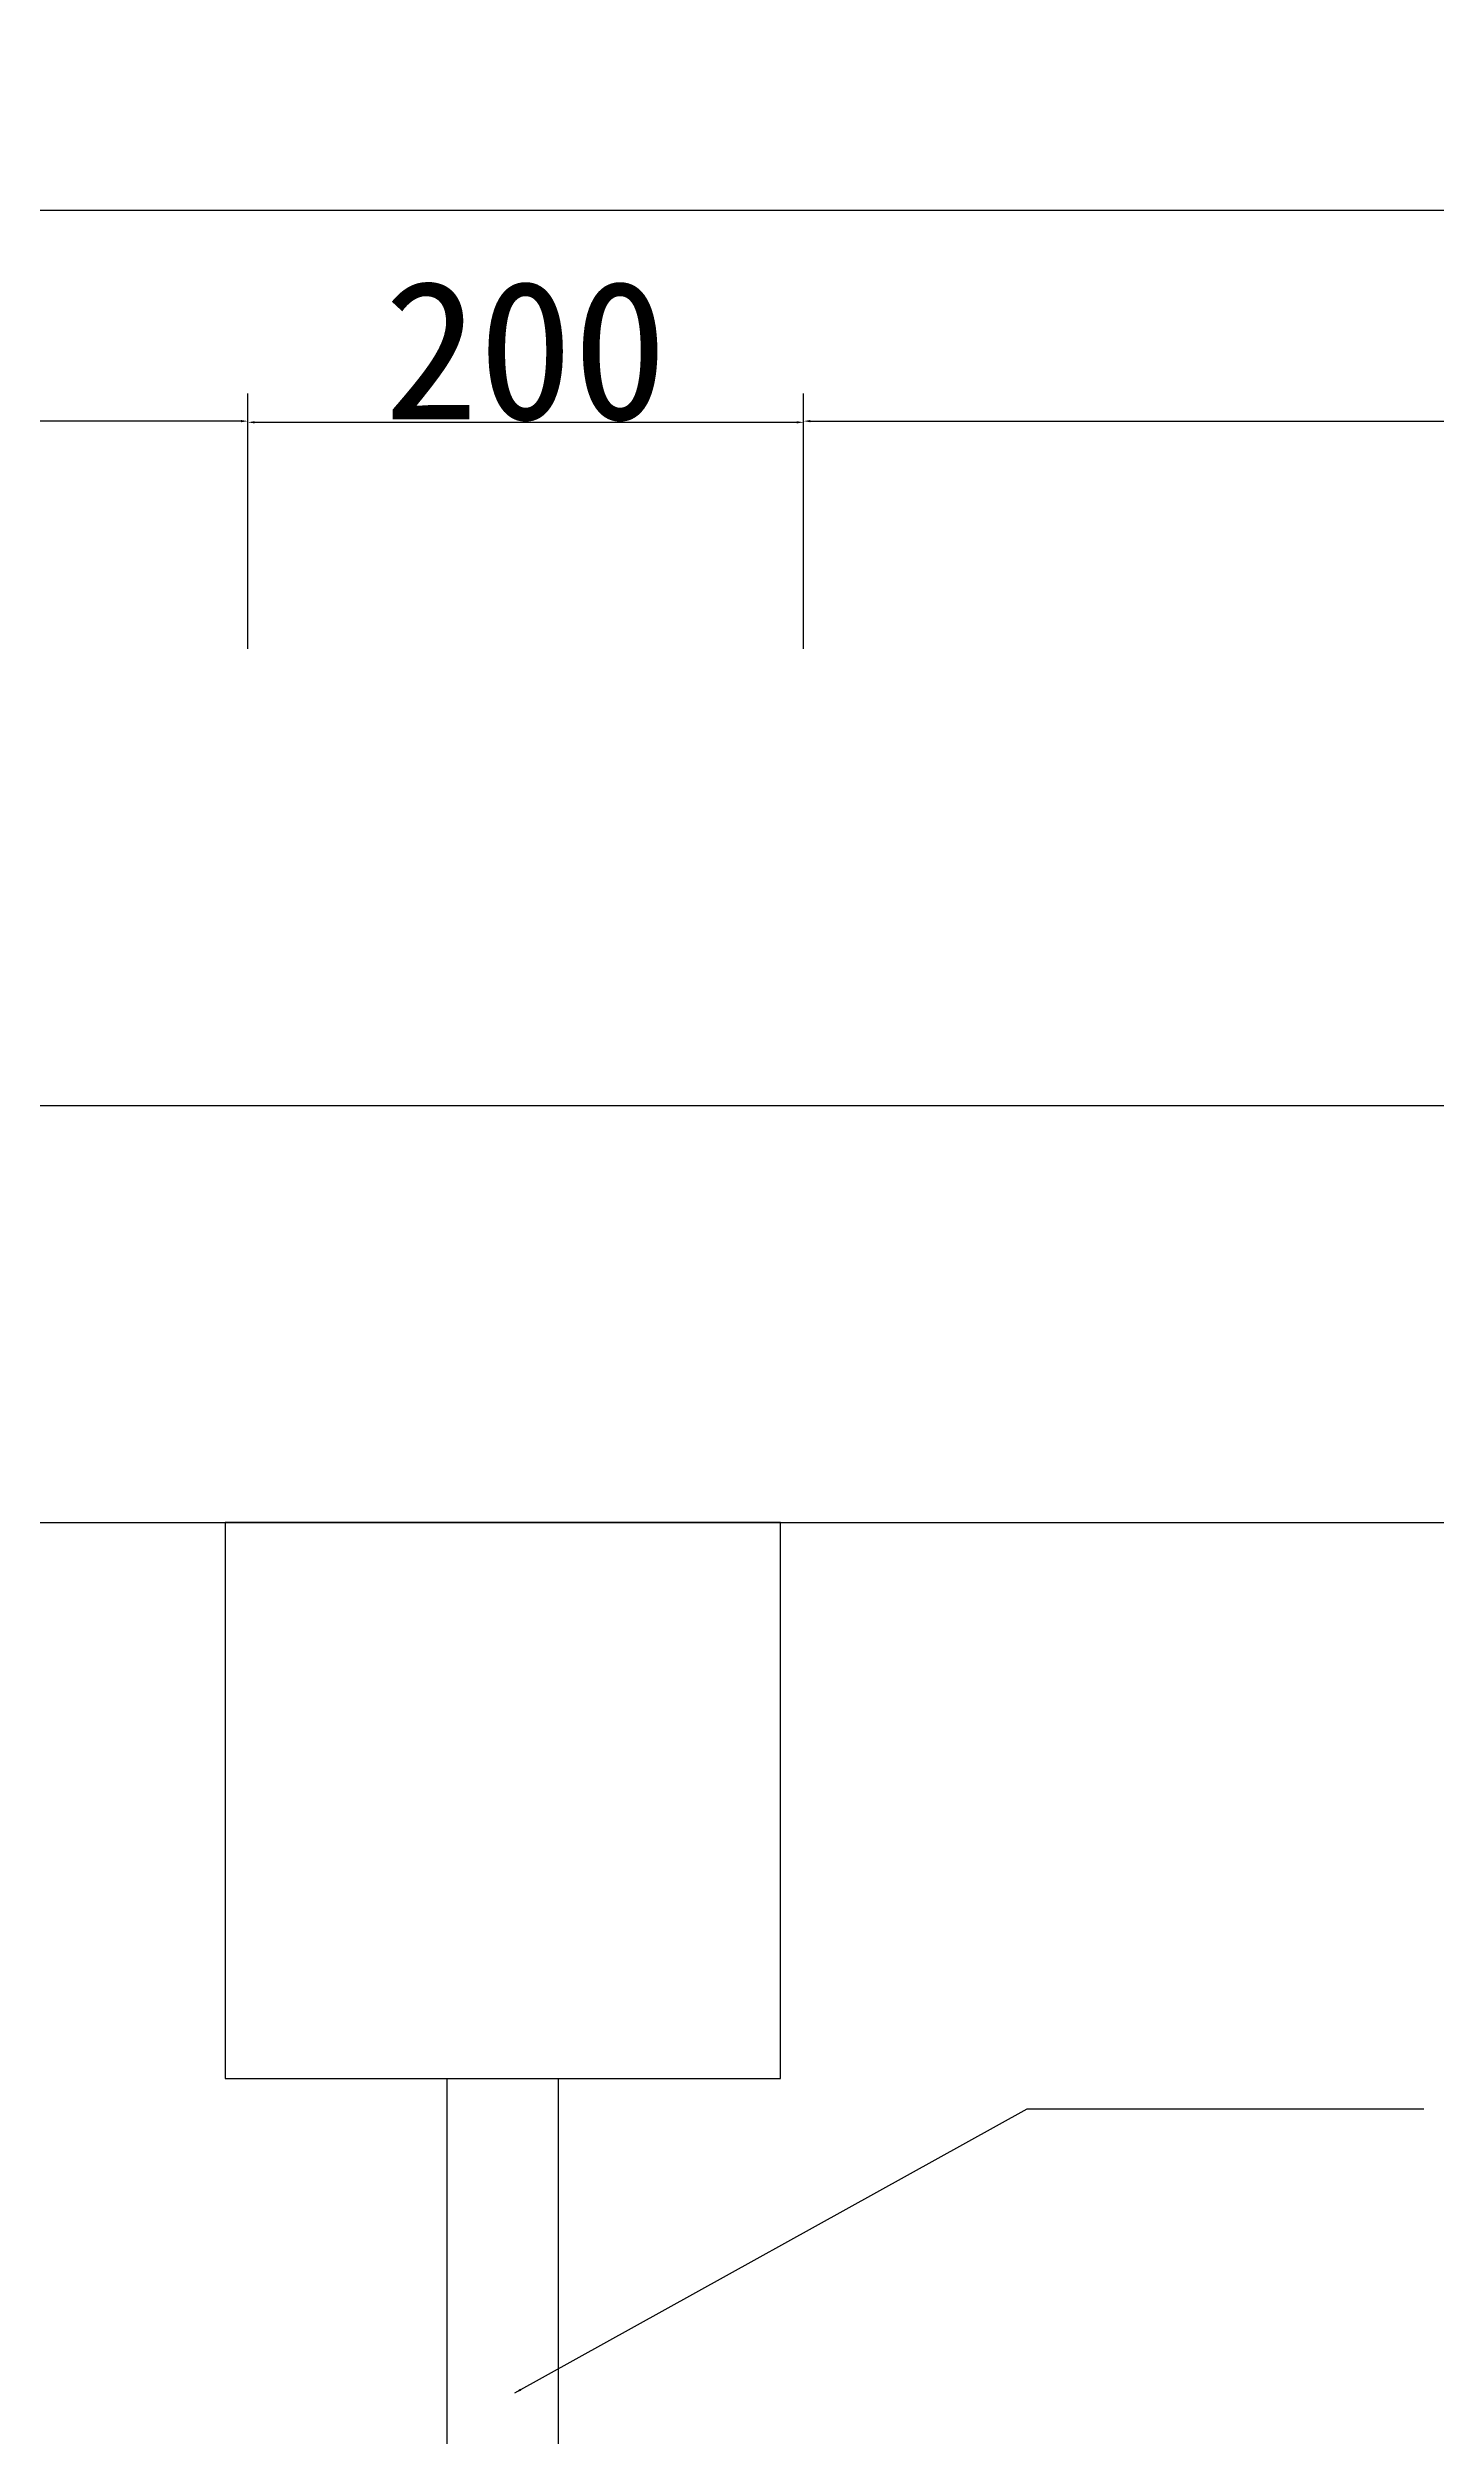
# Model space of a CAD drawing. Extents: x -6004 to -783, y 4539 to 8367.
# Drawn here: x -5504 to -5004, y 7226 to 8085 of the extents above; entities that cross this region are included whole.
import ezdxf

# ---------------------------------------------------------------- set-up
doc = ezdxf.new("R2010")
doc.units = 0
doc.layers.get('DEFPOINTS').update_dxf_attribs({"linetype": 'CONTINUOUS'})
doc.layers.add('LAYER2', color=7, linetype='CONTINUOUS')
doc.layers.add('标注', color=4, linetype='CONTINUOUS')
doc.styles.get("Standard").update_dxf_attribs({"font": '', "height": 50})
doc.styles.get('STANDARD').set_extended_font_data('KaiTi_GB2312')
doc.dimstyles.new('ISO-25', dxfattribs={"dimtxt": 2.5, "dimasz": 2.5, "dimexe": 10, "dimexo": 40, "dimtad": 1, "dimtxsty": 'STANDARD', "dimcen": 2.5, "dimazin": 3, "dimtfac": 1, "dimtmove": 0, "dimatfit": 3})

# ---------------------------------------------------------------- blocks, each defined once
blk = doc.blocks.new('*D113')
at = {"layer": 'DEFPOINTS', "color": 0}
for p in [(-3232.15, 8026.81), (-5732.15, 7910.9), (-3232.15, 7910.9)]:
    blk.add_point(p, dxfattribs=at)
at = {"layer": '标注', "color": 0}
for p, q in [((-5732.15, 7950.9), (-5732.15, 8036.81)), ((-3232.15, 7950.9), (-3232.15, 8036.81)), ((-5729.65, 8026.81), (-3234.65, 8026.81))]:
    blk.add_line(p, q, dxfattribs=at)
for points in [[(-5729.65, 8027.23), (-5729.65, 8026.39), (-5732.15, 8026.81)], [(-3234.65, 8027.23), (-3234.65, 8026.39), (-3232.15, 8026.81)]]:
    blk.add_solid(points, dxfattribs=at)
at = {"layer": '标注', "color": 0, "insert": (-4482.15, 8052.43), "char_height": 50, "attachment_point": 5}
blk.add_mtext('2500', dxfattribs=at)
blk = doc.blocks.new('*D115')
at = {"layer": 'DEFPOINTS', "color": 0}
for p in [(-5732.15, 7950.9), (-5732.15, 7829), (-5432.15, 7829)]:
    blk.add_point(p, dxfattribs=at)
at = {"layer": '标注', "color": 0}
for p, q in [((-5732.15, 7869), (-5732.15, 7960.9)), ((-5432.15, 7869), (-5432.15, 7960.9)), ((-5434.65, 7950.9), (-5729.65, 7950.9))]:
    blk.add_line(p, q, dxfattribs=at)
for points in [[(-5729.65, 7951.31), (-5729.65, 7950.48), (-5732.15, 7950.9)], [(-5434.65, 7951.31), (-5434.65, 7950.48), (-5432.15, 7950.9)]]:
    blk.add_solid(points, dxfattribs=at)
at = {"layer": '标注', "color": 0, "insert": (-5582.15, 7976.52), "char_height": 50, "attachment_point": 5}
blk.add_mtext('300', dxfattribs=at)
blk = doc.blocks.new('*D116')
at = {"layer": 'DEFPOINTS', "color": 0}
for p in [(-3732.15, 7950.9), (-5232.15, 7829), (-3732.15, 7829)]:
    blk.add_point(p, dxfattribs=at)
at = {"layer": '标注', "color": 0}
for p, q in [((-5232.15, 7869), (-5232.15, 7960.9)), ((-3732.15, 7869), (-3732.15, 7960.9)), ((-5229.65, 7950.9), (-3734.65, 7950.9))]:
    blk.add_line(p, q, dxfattribs=at)
for points in [[(-5229.65, 7951.31), (-5229.65, 7950.48), (-5232.15, 7950.9)], [(-3734.65, 7951.31), (-3734.65, 7950.48), (-3732.15, 7950.9)]]:
    blk.add_solid(points, dxfattribs=at)
at = {"layer": '标注', "color": 0, "insert": (-4482.15, 7976.52), "char_height": 50, "attachment_point": 5}
blk.add_mtext('1500', dxfattribs=at)
blk = doc.blocks.new('*D119')
at = {"layer": 'DEFPOINTS', "color": 0}
for p in [(-5232.15, 7950.48), (-5432.15, 7848.79), (-5232.15, 7848.79)]:
    blk.add_point(p, dxfattribs=at)
at = {"layer": '标注', "color": 0}
for p, q in [((-5432.15, 7888.79), (-5432.15, 7960.48)), ((-5232.15, 7888.79), (-5232.15, 7960.48)), ((-5429.65, 7950.48), (-5234.65, 7950.48))]:
    blk.add_line(p, q, dxfattribs=at)
for points in [[(-5429.65, 7950.9), (-5429.65, 7950.06), (-5432.15, 7950.48)], [(-5234.65, 7950.9), (-5234.65, 7950.06), (-5232.15, 7950.48)]]:
    blk.add_solid(points, dxfattribs=at)
at = {"layer": '标注', "color": 0, "insert": (-5332.15, 7976.1), "char_height": 50, "attachment_point": 5}
blk.add_mtext('200', dxfattribs=at)

msp = doc.modelspace()

# ---------------------------------------------------------------- linework, layer by layer
at = {"layer": 'LAYER2', "ltscale": 10}
for p, q in [((-5360.36, 7204.546), (-5360.36, 7354.546)), ((-5360.36, 7354.546), (-5320.36, 7354.546)), ((-5320.36, 7204.546), (-5320.36, 7354.546))]:
    msp.add_line(p, q, dxfattribs=at)
for points in [[(-5740.36, 7554.546), (-3240.36, 7554.546), (-3240.36, 7704.546), (-5740.36, 7704.546)], [(-5440.36, 7354.546), (-5240.36, 7354.546), (-5240.36, 7554.546), (-5440.36, 7554.546)]]:
    msp.add_lwpolyline(points, close=True, dxfattribs=at)

# ---------------------------------------------------------------- dimensions: what is measured, and where the dimension line sits
at = {"layer": '标注'}
for base, p1, p2, picture, middle in [((-3232.145, 8026.809), (-5732.145, 7910.895), (-3232.145, 7910.895), '*D113', (-4482.145, 8052.434)), ((-5732.145, 7950.895), (-5432.145, 7829), (-5732.145, 7829), '*D115', (-5582.145, 7976.52)), ((-5232.145, 7950.478), (-5432.145, 7848.791), (-5232.145, 7848.791), '*D119', (-5332.145, 7976.103))]:
    dim = msp.add_linear_dim(base=base, p1=p1, p2=p2, dimstyle='ISO-25', dxfattribs=at)
    dim.commit()
    dim.dimension.update_dxf_attribs({"geometry": picture, "text_midpoint": middle})
dim = msp.add_linear_dim(base=(-3732.145, 7950.895), p1=(-5232.145, 7829), p2=(-3732.145, 7829), dimstyle='ISO-25', override={"dimtmove": 1}, dxfattribs=at)
dim.commit()
dim.dimension.update_dxf_attribs({"geometry": '*D116', "text_midpoint": (-4482.145, 7976.52)})

# ---------------------------------------------------------------- leaders
at = {"layer": '标注', "ltscale": 10}
msp.add_leader([(-5336.074, 7241.394), (-5151.593, 7343.598), (-5008.908, 7343.598)], dimstyle='ISO-25', dxfattribs=at)

doc.saveas('drawing.dxf')
